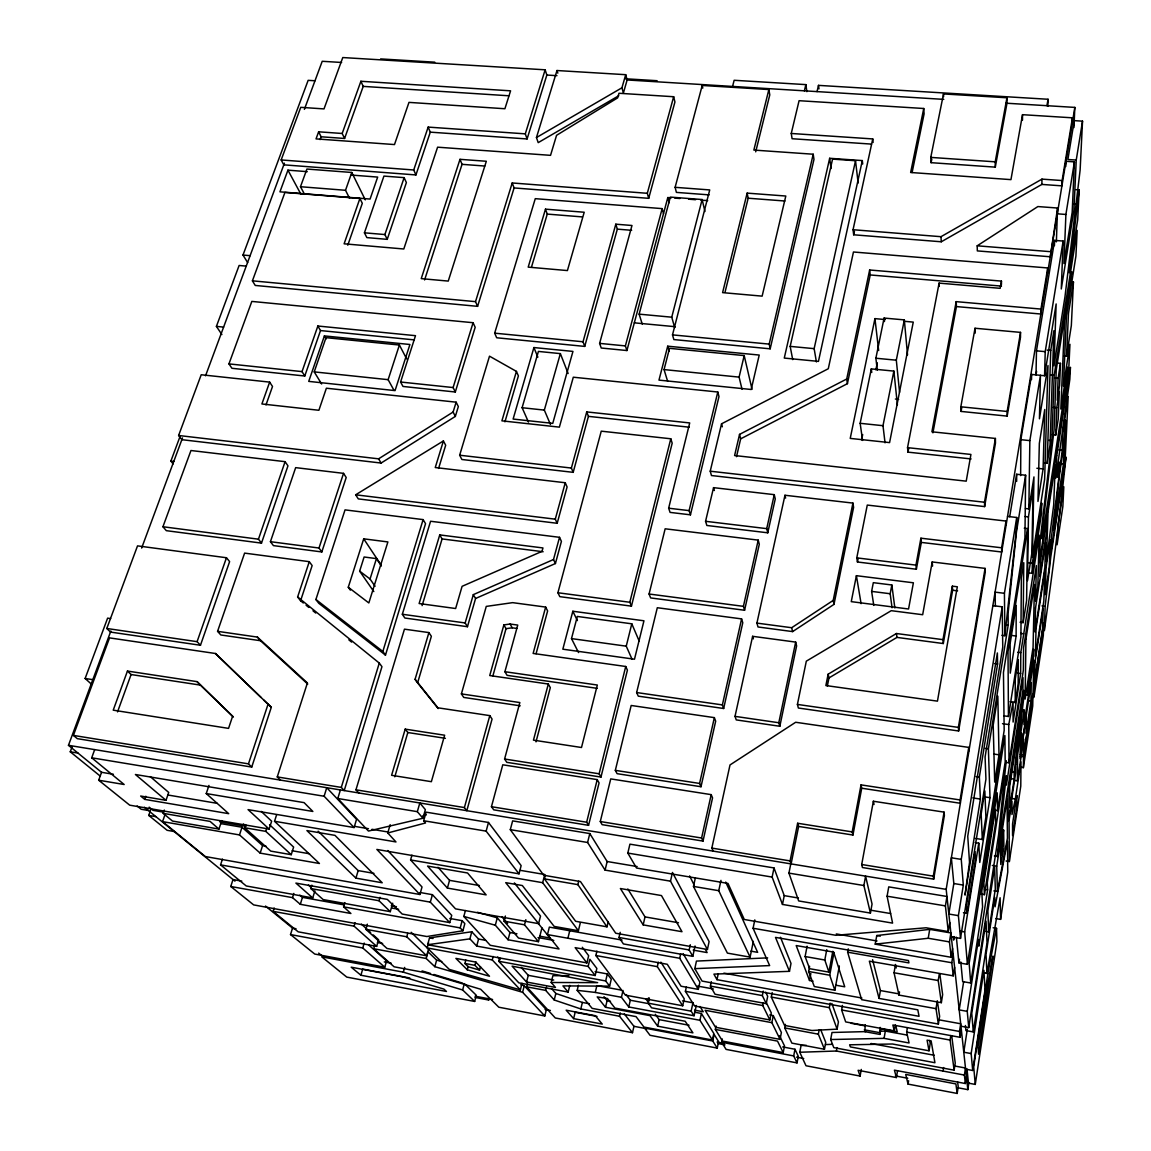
<?xml version="1.0" encoding="UTF-8"?>
<svg xmlns="http://www.w3.org/2000/svg" width="1151" height="1151" viewBox="0 0 1151 1151"><rect width="100%" height="100%" fill="white"/><g stroke="black" fill="none" stroke-linecap="round" stroke-linejoin="round"><path stroke-width="1.5" d="M1014.16 779.098L1014.16 772.307L1022.261 704.743L1009.686 786.421L1009.815 807.527L1014.16 779.098L1010.707 778.594M1015.225 702.542L1015.254 679.004L1018.29 659.624L1018.175 683.593L1015.225 702.542L1009.988 701.722M1016.117 636.028L1016.189 605.469L1010.132 643.625L1010.261 673.162L1016.117 636.028L1011.24 635.395M1016.65 481.406L1016.664 474.255L1025.627 475.234L1024.937 537.834L1003.456 672.472L1004.176 730.367L967.401 964.337L958.927 962.855L956.38 937.245M1007.528 516.425L1016.736 517.49L1016.707 526.669L1004.866 635.712L1001.888 635.323M1014.089 780.364L1017.426 780.867L1017.556 755.185L1024.145 710.109L1020.707 709.62M1020.52 332.38L1020.491 337.257L1007.183 416.115L961.056 411.425L960.84 406.792L975.026 328.251L1020.52 332.38L1007.154 411.468L1007.183 416.115M1022.491 120.121L1022.52 114.683L1072.444 117.819L1072.214 123.272M1020.635 475.608L1020.865 439.682L1031.598 374.42L1044.576 375.744L1056.143 303.95L1053.985 365.874L1064.963 296.872L1080.127 170.046L1082.53 121.157L1074.257 120.639L1067.883 159.5L1076.243 160.061L1082.53 121.157M1009.01 762.796L1008.765 724.569L1013.067 702.139L1013.096 722.051L1020.635 673.551L1020.793 652.675L1039.166 535.1L1037.857 586.233L1035.54 601.167L1036.375 565.601L1023.599 647.725L1023.34 670.328L1009.01 762.796L1006.032 762.365M1020.059 622.231L1023.153 622.633L1023.771 562.666L1021.369 577.816L1020.908 637.021L1008.449 716.483L1003.701 715.821M1023.383 767.631L1023.527 756.696L1032.994 694.355L1032.72 706.023L1023.383 767.631L1020.203 767.17M1020.333 754.495L1023.57 754.97L1023.771 739.259L1017.426 780.867M1024.145 710.109L1023.958 724.684L1033.828 660.113L1033.08 692.398L1023.57 754.97M1024.275 528.208L1027.613 528.582L1026.606 600.592L1023.153 622.633M1028.447 516.885L1027.526 580.665L1031.9 552.868L1033.109 487.65L1028.447 516.885L1024.922 516.482M1028.85 508.886L1029.857 440.617L1040.446 375.269L1039.439 418.791L1048 365.529L1044.633 479.233L1032.418 557.084L1033.958 476.917L1028.85 508.886L1025.483 508.512M1031.512 379.643L1031.598 374.42M1027.67 694.931L1027.785 687.766L1033.684 649.279L1033.512 656.717L1027.67 694.931L1024.189 694.456M1032.159 573.313L1032.346 563.242L1041.756 503.174L1041.468 513.734L1032.159 573.313L1028.677 572.896M1076.243 160.061L1073.941 210L1061.28 288.973L1063.136 241.048L1054.604 240.386L1036.476 350.839L1036.015 374.924L1036.591 371.428M1030.908 701.146L1031.296 682.557L1021.426 747.172L1021.57 733.072L1020.707 738.726L1019.93 758.624L1026.275 717.044L1026.016 733.288L1030.908 701.146L1027.67 700.7M912.096 172.549L924.095 113.891L923.749 108.496L799.082 100.698L791.255 133.473L872.746 138.926L853.049 229.725L853.682 234.79L941.273 241.782L1041.871 184.419L1041.986 179.124L1062.114 180.549L1072.444 117.819M1040.95 309.072L1040.835 314.022L956.438 306.583L956.193 301.648L1040.95 309.072L1047.712 267.953L853.452 251.997L828.288 368.737L721.548 423.813L710.225 471.205L711.476 475.536L984.637 506.598L995.471 443.006L995.399 438.445L931.907 431.798L956.193 301.648M1047.87 106.352L1048.043 99.259L818.49 85.375L817.037 91.605M1044.576 375.744L1045.223 351.645L1063.136 241.048M1047.583 273.017L1047.712 267.953M1043.094 468.917L1044.748 409.511L1039.339 443.38L1037.972 501.433L1043.094 468.917L1036.864 468.256M1057.582 208.029L1050.259 256.774L977.328 250.904L977.185 245.81L1037.885 206.561L1057.582 208.029L1057.409 213.266M1047.194 463.076L1050.748 350.408L1053.899 330.725L1050.057 444.775L1047.194 463.076L1043.684 462.702M1054.431 245.71L1054.604 240.386M1056.388 241.854L1057.323 213.813L1065.898 214.46L1074.43 161.874L1065.955 161.298L1065.768 166.507M1045.151 606.318L1044.317 630.676C1052.46 572.896 1059.855 515.044 1066.027 457.062L1050.805 556.839L1045.151 606.318L1041.972 605.915M1051.87 440.66L1054.172 375.355L1077.163 230.387L1075.912 256.097L1066.488 315.691L1063.409 386.146L1069.941 344.293L1068.473 374.938L1039.569 561.271L1040.13 540.625L1051.87 440.66L1048.892 440.344M1062.114 180.549L1061.927 185.858L1041.871 184.419M1055.726 435.064L1056.776 407.727L1059.323 391.513L1058.215 419.151L1055.726 435.064L1052.215 434.704M1060.474 363.356L1058.129 378.319L1057.265 400.289L1059.582 385.527L1060.474 363.356L1056.92 363.025M1065.898 214.46L1063.941 263.55L1072.185 212.273L1074.43 161.874M1073.955 127.56L1074.833 107.403L1005.945 103.187M1062.229 450.314L1063.207 428.863L1068.186 396.548L1065.207 458.156L1050.863 552.106L1051.424 537.114L1062.229 450.314L1058.92 449.969M1063.653 355.976L1066.531 356.249L1068.473 313.446L1073.437 281.952L1070.473 281.707M1063.452 464.069L1065.524 420.014L1064.056 444.358L1059.783 472.198L1053.381 529.892L1063.452 464.069L1060.258 463.724M1073.437 281.952L1071.336 325.546L1066.531 356.249M1079.163 189.915L1077.696 219.755L1069.265 272.787L1079.163 189.915L1076.012 189.685M997.37 856.488L1006.305 775.76L1006.391 785.126L1023.023 677.651L1022.879 691.104L997.37 856.488L994.406 856.013M972.71 1070.488L984.997 990.004L983.918 970.379L971.156 1053.568L972.71 1070.488L965.603 1069.164M993.14 927.764L996.521 928.325L987.875 973.66L973.688 1066.732L975.271 1084.429L968.48 1083.134L966.984 1068.948M1009.355 861.509L1009.067 820.375L1011.959 801.47L1011.988 814.52L1015.34 799.01L1020.995 761.876L1020.779 786.09L1009.355 861.509L1006.103 860.991M975.271 1084.429L996.924 941.576L996.521 928.325M995.658 918.556L1000.593 919.376L1007.758 872.07L1007.456 841.295L995.054 906.83L994.766 897.392L986.019 954.395L986.954 973.286L983.443 972.681M806.29 1045.324L801.067 1045.525L799.772 1052.259L806.002 1065.754L860.114 1076.07L858.099 1070.286L896.399 1077.566L894.413 1070.142L965.344 1083.537L964.394 1075.077L965.473 1068.013L954.021 1065.869M997.413 891.493L996.737 866.142L1007.053 799.226L1007.427 838.173L997.413 891.493L993.888 890.917M965.344 1083.537L966.408 1076.602M973.314 1031.915L987.026 942.698L986.019 921.174L971.761 1013.369L973.314 1031.915L965.89 1030.562L965.387 1025.498M988.738 931.878L995.313 889.09L994.651 866.991L987.846 911.088L988.738 931.878L985.832 931.389M957.229 1087.637L967.818 1089.637L968.897 1082.573M986.954 973.286L1000.104 897.751L1000.593 919.376M960.783 961.948L962.668 981.587L970.725 983.012L982.58 906.93L981.774 891.291L997.198 792.852L997.6 810.577L994.493 810.103M984.436 894.658L995.701 822.332L995.37 809.354L983.875 882.831L984.436 894.658L980.911 894.068M997.6 810.577L1005.183 761.933L1004.881 735.575L969.142 963.401L970.725 983.012M968.754 1027.613L967.243 1011.355L978.436 939.446L978.854 946.151L987.601 889.795L987.299 882.515L1006.262 760.653L998.579 834.878L968.754 1027.613L960.956 1026.203M957.186 1093.45L955.905 1083.925L905.693 1074.415L908.053 1084.098L957.186 1093.45L958.222 1086.688L957.603 1081.854M967.329 1029.224L963.775 1052.215L971.156 1053.568M998.996 754.811L994.694 782.09L993.198 725.144L997.831 696.154L998.996 754.811L994.061 754.092M963.617 981.889L959.2 1009.902L967.243 1011.355M842.446 1005.456L841.626 1009.974L845.683 1021.915L894.313 1030.85L892.859 1024.994L960.15 1037.31L959.488 1031.454L960.697 1023.771L937.864 1019.628M865.768 1031.598L831.986 1032.49L830.677 1039.54L833.784 1047.611L954.136 1070.171L955.244 1063.078L951.733 1035.943M960.15 1037.31L961.344 1029.713M1027.613 528.582L1008.003 651.725L1008.449 716.483M958.927 962.855L959.488 959.315M966.969 913.29L975.516 859.596L975.055 851.654L966.394 905.909L966.969 913.29L963.459 912.7M967.401 964.337L964.667 931.922L978.767 843.165L975.242 842.604M943.086 1071.063L943.647 1067.553M954.136 1070.171L950.093 1040.072L950.812 1035.555M982.335 839.511L985.889 817.066L984.839 790.924L981.156 814.074L982.335 839.511L975.458 838.432M1025.627 475.234L1016.462 531.935L1008.118 613.21L1008.19 625.122L988.392 748.797L990.018 797.686L979.774 862.444L978.767 843.165M954.222 936.583L953.647 940.108L953.287 936.597M951.172 957.287L949.446 941.892L950.884 932.957L929.706 929.361L876.76 935.547L875.22 944.151L951.172 957.287L952.568 948.568M951.302 936.842L960.51 938.41L958.395 915.635L963.315 885.09L961.258 859.38L1002.233 606.807L992.853 605.627M767.659 957.862L696.441 961.085L694.816 968.638L702.052 981.084L938.382 1024.059L936.008 1008.664L879.047 998.421L869.35 961.157L953.258 975.847L951.776 962.74L953.172 954.093M980.379 799.067L965.013 895.09L969.516 862.228L967.746 836.245L997.37 652.962L997.586 663.94L979.357 777.04L980.379 799.067L972.796 797.916M953.258 975.847L954.611 967.387M960.51 938.41L985.932 779.141L985.083 757.027L1002.751 647.035L1002.233 606.807M929.03 1050.791L927.087 1040.144L931.13 1040.892L934.929 1062.733L850.388 1046.921L849.639 1044.806L892.5 1044L929.03 1050.791L930.209 1043.511L929.677 1040.418M948.28 931.562L945.403 905.895L946.942 896.471L888.745 886.874L887.09 896.197L892.586 923.116L782.479 904.427L784.248 895.636L774.004 867.94L629.928 844.158L627.813 853.078L636.517 868.027L727.993 883.407L744.294 919.491L835.813 935.288L926.08 927.792L948.28 931.562L949.748 922.498M936.008 1008.664L937.302 1000.737M1004.866 635.712L1004.42 593.312L1016.736 517.49M896.226 967.962L895.478 964.48L894.054 972.768L898.974 995.083L941.345 1002.665L942.64 994.637L939.82 973.933M938.382 1024.059L939.619 1016.347L937.561 1002.478M967.818 1089.637L946.18 889.363L1074.833 107.403M1009.7 516.727L1016.664 474.255M961.258 859.38L951.373 857.797L953.819 883.536L948.841 914.038L958.395 915.635M941.345 1002.665L938.223 980.537L939.317 973.875M908.053 1084.098L908.614 1080.746M960.092 799.959L861.034 784.881L861.725 788.219L960.337 803.269L960.092 799.959L968.754 747.402L795.658 722.267L730.007 764.94L711.836 848.086L713.217 851.136M1001.629 547.79L1006.032 521.058L867.278 505.073L856.776 557.875L857.452 561.99L916.369 569.241L921.318 542.409L920.915 538.193L1001.629 547.79L1001.687 552.005L921.318 542.409M933.691 879.148L933.317 876.141L944.065 812.131L873.379 801.24L861.711 864.502L862.43 867.523L933.691 879.148L944.381 815.383L944.065 812.131M958.639 730.986L958.38 727.403L985.069 568.393L932.209 561.961L922.67 614.72L891.262 610.677L806.319 661.163L797.413 704.426L798.377 708.023L958.639 730.986L985.198 572.536L985.069 568.393M875.22 944.151L928.224 938.266L929.706 929.361M896.399 1077.566L897.535 1070.804M830.677 1039.54L884.069 1038.36L909.074 1042.979L906.657 1032.102L907.42 1027.613M898.974 995.083L899.521 991.889M894.313 1030.85L895.32 1024.908M984.637 506.598L984.508 502.239L995.399 438.445M884.069 1038.36L885.335 1031.08L906.974 1035.051M1046.935 105.691L1048.043 99.259M943.302 643.538L952.625 590.218L952.352 586.161L957.33 586.78L937.461 701.146L825.871 685.55L828.144 674.198L896.428 633.525L942.986 639.654L943.302 643.538L896.946 637.409L828.965 677.925L827.353 685.996M865.207 1024.649L864.861 1031.641L879.796 1034.404L880.198 1027.397M879.796 1034.404L880.731 1029.08M860.114 1076.07L861.279 1069.437M736.511 456.674L740.668 438.833L847.409 383.671L846.719 379.01L869.652 269.996L1001.442 281.103L1000.161 288.325L939.101 283.117L907.535 447.653L907.981 452.142L971.113 458.932M879.047 998.421L880.429 990.565L872.587 959.675M942.986 639.654L952.352 586.161M1022.52 114.683L1010.952 179.628L910.642 172.492L923.749 108.496M870.429 913.074L872.055 904.053L865.595 876.141L863.883 885.522L870.429 913.074L798.665 900.945L788.939 873.12L790.78 863.869M961.056 411.425L961.689 407.943M995.284 167.14L995.212 161.831L1006.952 97.777L943.503 93.936L930.771 157.399L931.101 162.679L995.284 167.14L1006.981 103.245L1006.952 97.777M772.192 992.608L771.299 997.083L784.536 1025.412L811.887 1030.505L837.094 1029.138L838.432 1021.915L831.885 1003.485M799.772 1052.259L836.374 1051.021L837.007 1047.568M809.613 966.308L808.621 971.473L814.304 986.536L834.849 990.234L839.338 965.962M785.414 1024.39L784.737 1027.915L791.859 1043.123L824.461 1049.252L825.742 1042.36L820.893 1030.145M916.369 569.241L915.951 565.112L920.915 538.193M780.464 937.259L791.01 963.445L789.471 971.329L713.908 974.12L716.987 979.674L919.045 1016.304L917.807 1009.815L861.639 999.672L847.64 952.194L848.258 948.841M834.849 990.234L829.742 975.228L833.943 952.74M932.914 432.834L956.438 306.583M837.094 1029.138L829.31 1007.657L830.144 1003.14M807.096 946.194L805.11 956.539L809.642 968.696L828.921 972.12L824.807 960.006L826.763 949.633M852.2 831.9L797.629 823.253L798.621 826.418L852.949 835.05L852.2 831.9L861.034 784.881M852.949 835.05L861.725 788.219M828.921 972.12L832.82 951.258M824.461 1049.252L818.347 1034.173L819.152 1029.915M722.368 1038.979L721.691 1042.274L726.065 1049.381L797.039 1062.891L798.29 1056.316L794.981 1049.252L782.694 1046.935M892.054 607.757L890.183 593.743L891.838 584.981L873.321 582.665L871.624 591.398L873.782 605.412M907.981 452.142L908.657 448.617M797.039 1062.891L793.701 1055.927L794.981 1049.252M813.038 981.127L809.513 980.494L810.851 973.53M716.066 1026.045L715.361 1029.426L722.497 1041.065L783.212 1052.575L784.507 1045.899L779.558 1035.742M780.047 1039.367L771.875 1022.663L705.146 1010.276L715.49 1027.253L780.047 1039.367L781.385 1032.505L773.271 1015.599L769.76 1014.952M899.578 392.362L896.312 360.191L904.326 319.892L884.083 318.064L875.882 358.234L877.307 370.19M857.452 561.99L858.142 558.48M856.402 575.687L851.265 601.642L908.556 608.994L913.39 582.794L856.402 575.687L861.092 603.656M686.341 987.011L685.406 991.328L694.585 1006.003L769.861 1019.959L771.271 1012.866L766.336 1002.636M771.875 1022.663L773.271 1015.599M711.332 981.688L710.397 986.119L715.044 994.248L766.235 1003.629L762.35 995.586L763.242 991.126M798.621 826.418L791.111 863.926L790.09 860.905L797.629 823.253M931.101 162.679L931.806 159.155M769.861 1019.959L762.768 1005.542L763.358 1002.622M766.235 1003.629L767.688 996.306L765.76 992.22M885.047 442.833L882.99 425.697L893.867 371.097L871.307 368.895L860.157 423.309L862.574 440.43M833.986 604.376L853.596 507.375L852.92 503.088L784.968 495.261L756.912 623.108L758.02 626.978L792.622 631.597L833.986 604.376L833.209 600.405L852.92 503.088M782.479 904.427L772.134 877.076L774.004 867.94M861.624 439.783L862.689 434.531M875.868 369.831L877.292 362.838M694.816 968.638L769.645 965.588L753.085 928.253L754.811 919.894M695.362 877.853L693.477 886.414L727.403 953.114L750.107 957.143L753.344 941.345M885.392 319.575L874.947 318.626L850.229 438.402L889.579 442.603L913.261 322.107L904.557 321.316M578.406 985.27L577.183 990.349L592.146 1008.362L636.071 1016.635L643.941 1027.052L712.426 1040.029L713.807 1033.454L701.391 1013.47L694.456 1012.175M779.831 726.267L778.795 722.742L795.672 642.1L752.61 636.316L735.014 716.368L736.252 719.907L779.831 726.267L796.621 645.927L795.672 642.1M712.742 1040.993L714.124 1034.418L718.598 1041.626L717.246 1048.101L650.027 1035.296L644.546 1028.059L712.742 1040.993L717.246 1048.101M716.987 979.674L718.238 973.688M847.409 383.671L870.228 274.96L869.652 269.996M707.419 949.489L709.102 941.604L672.457 872.487L670.501 881.177L707.419 949.489L615.713 933.216L580.464 881.565L543.732 875.264L510.296 829.67L512.627 820.879L589.801 833.569L607.153 861.523L605.081 870.113L670.501 881.177M649.423 998.061L648.258 1003.183L651.552 1007.801L694.067 1015.743L696.269 1005.485M712.426 1040.029L699.937 1020.29L701.391 1013.47M694.067 1015.743L691.147 1011.168L693.003 1002.55M750.107 957.143L718.756 890.687L720.972 880.371M582.277 947.273L588.65 955.69L586.924 962.912L575.155 947.647L667.278 964.279L681.061 986.22L698.312 989.385L699.88 982.12L683.147 953.647M620.216 932.339L619.008 937.475L623.41 943.935L692.801 956.337L695.046 946.021M596.909 951.114L595.858 955.517L625.381 995.14L682.716 1005.773L684.226 998.809L660.875 962.15M853.682 234.79L854.445 231.308M692.801 956.337L689.147 949.963L690.283 944.755M862.315 160.579L818.447 361.385L784.277 358.076L829.67 158.291L862.315 160.579L862.703 164.017M703.016 841.093L701.592 838.014L711.189 794.636L610.735 778.896L600.29 821.541L602.146 824.663L703.016 841.093L712.555 797.873L711.189 794.636M698.312 989.385L679.709 958.294L680.716 953.704M816.404 361.918L814.145 348.652L855.524 160.723L832.561 159.111L790.176 346.379L792.708 359.616M723.662 708.498L722.382 704.916L741.589 618.893L657.307 607.728L636.632 692.542L638.273 696.139L723.662 708.498L742.769 622.763L741.589 618.893M744.582 610.26L759.3 544.265L758.221 540.121L665.149 528.798L649.078 594.017L650.632 597.93L744.582 610.26L743.417 606.347L758.221 540.121M767.76 532.812L766.724 528.64L774.263 494.657L713.548 487.65L705.563 521.302L706.858 525.475L767.76 532.812L775.27 498.944L774.263 494.657M657.667 1026.188L650.013 1015.642L605.527 1007.283L597.196 996.91L607.44 998.507L614.936 1008.075L685.205 1021.268L692.902 1032.85L657.667 1026.188L659.135 1019.628L655.322 1014.29M682.716 1005.773L657.336 966.653L658.343 962.193M701.002 786.737L699.592 783.443L714.354 717.634L631.18 705.477L615.325 770.364L617.094 773.673L701.002 786.737L715.677 721.159L714.354 717.634M648.473 997.946L647.682 1001.428L645.769 998.751M527.46 983.501L526.626 986.824L555.286 1017.973L632.489 1032.692L633.942 1026.318L624.274 1013.844M643.179 924.886L620.403 888.529L661.465 895.564L681.982 931.706L643.179 924.886L645.006 916.901L627.813 888.96M699.937 1020.29L628.763 1006.967L630.302 1000.233L626.144 994.637M675.119 187.325L709.721 189.929L672.501 334.883L673.853 339.574L770.177 348.825L769.199 344.106L813.21 154.22L753.862 150.076L768.868 89.548L702.211 85.462L675.119 187.325L676.4 192.39L709.16 194.879M770.177 348.825L813.973 159.428L813.21 154.22M628.763 1006.967L621.439 997.284L623.022 990.435M632.489 1032.692L619.54 1016.261L620.303 1012.981M569.803 985.357L568.162 992.076L562.94 985.903L609.627 986.134L605.685 980.954L607.34 973.933L595.096 971.689M609.627 986.134L611.267 979.17L607.34 973.933M605.527 1007.283L607.081 1000.651L603.973 996.708M846.719 379.01L739.546 434.387L734.597 455.537L966.221 481.161L970.926 454.444L907.535 447.653M577.183 990.349L595.268 992.421L596.88 985.601M804.376 90.828L805.858 84.613L734.151 80.282L732.568 86.426M595.168 975.516L596.851 968.451L589.859 959.272L588.147 966.437L595.168 975.516L427.625 944.726L429.524 937.878L471.795 931.749L478.571 939.058L485.636 940.338M545.301 875.451L544.423 878.889L575.644 921.289L606.994 926.828L608.232 921.606M742.035 389.297L739.1 377.111L744.193 355.587L669.522 348.336L664.055 369.586L667.609 381.211M573.63 1018.635L566.163 1010.19L595.24 1015.686L602.246 1024.073L573.63 1018.635L575.155 1012.276L597.024 1016.419M619.54 1016.261L580.823 1008.952L582.377 1002.435L555.847 993.457L551.588 988.594M690.456 514.828L689.104 510.627L717.792 392.002L573.299 377.211L559.372 427.136L501.908 420.849L516.425 371.385L489.506 356.177L459.652 455.22L461.882 459.494L573.184 472.342L588.434 416.36L586.722 411.914L689.708 422.935L668.645 508.21L670.083 512.396L690.456 514.828L718.987 396.563L717.792 392.002M514.382 882.918L540.524 916.067L538.596 923.649L505.735 882.659L522.338 885.536L554.192 926.426L578.392 930.742L580.248 923.088M725.029 292.225L748.179 198.217L747.143 193.123L785.802 196.03L762.135 296.138L722.598 292.627L747.143 193.123M567.903 938.238L569.745 930.742M580.823 1008.952L554.235 1000.003L555.847 993.457M588.564 825.325L586.65 822.217L597.225 779.615L502.771 764.796L491.448 806.707L493.75 809.844L588.564 825.325L599.067 782.896L597.225 779.615M461.393 693.909L519.849 702.556L504.584 759.027L506.814 762.336L600.98 777.069L599.139 773.789L625.727 666.487L533.129 653.437L545.646 607.081L512.641 602.649L486.269 606.404L461.393 693.909L463.752 697.434L520.209 705.808M554.235 1000.003L545.675 990.378L546.495 987.054M600.98 777.069L627.41 670.155L625.727 666.487M755.703 151.831L769.774 94.886L768.868 89.548M551.2 982.494L597.642 982.637L512.109 966.164L526.568 982.033L555.458 987.414L551.2 982.494L552.883 975.703L568.939 975.688M374.694 945.446L373.758 948.755L394.102 966.797L425.036 972.609L480.643 989.241L498.815 1007.211L544.797 1015.973L546.351 1009.7L524.252 985.745L520.813 984.738M605.081 870.113L587.6 842.474L589.801 833.569M606.994 926.828L577.874 884.63L578.723 881.177M632.057 659.235L626.245 646.171L631.798 623.813L577.313 616.447L571.5 638.604L578.55 652.574M631.439 606.145L629.813 602.261L670.788 438.776L601.254 431.165L557.904 592.751L559.818 596.65L631.439 606.145L672.184 443.178L670.788 438.776M465.436 910.527L463.824 916.441L495.333 925.231L508.066 939.763L559.026 948.985L547.473 934.583L549.344 927.116L622.072 940.079M544.797 1015.973L522.597 992.291L524.252 985.745M526.568 982.033L528.266 975.329L521.072 967.3M505.404 916.023L504.066 921.16L518.554 938.079L538.452 941.676L541.934 927.893M578.392 930.742L542.682 882.702L544.754 874.515L520.137 870.314M411.18 932.31L449.307 969.387L520.353 989.889L522.007 983.328M538.452 941.676L524.511 924.814L525.834 919.663M674.702 327.546L671.752 317.187L702.124 199.526L670.342 197.094L639.136 314.151L642.244 324.122M667.709 346.192L658.976 380.118L751.186 389.484L759.228 355.055L667.709 346.192L669.22 351.314M387.786 850.531L422.029 886.961L419.914 894.5L376.866 849.438L519.015 873.825L521.144 865.61L488.484 822.461L426.129 812.16L423.683 820.735L425.582 822.965L387.758 832.964L395.973 841.942L274.542 821.282L276.571 814.865M568.162 992.076L518.828 982.853L498.8 961.272L499.692 957.819M508.066 939.763L509.951 932.511L497.275 917.822L477.406 912.283M520.353 989.889L492.268 959.92L493.175 956.481M572.838 611.239L562.839 649.193L634.489 659.221L643.956 620.792L572.838 611.239L577.399 620.59M465.838 960.02L464.918 963.473L468.212 966.797L479.579 970.092L480.485 966.653M474.658 1001.442L476.284 995.227L464.328 983.63L462.644 989.975L474.658 1001.442L346.768 977.098L321.69 956.812L403.339 972.178L462.644 989.975M495.333 925.231L497.275 917.822M588.147 966.437L476.701 946.079L478.571 939.058M548.308 684.039L533.46 740.151L581.5 747.503L597.326 685.032L504.901 671.709L517.749 625.079L510.094 624.029L503.865 624.907L489.736 675.551L548.308 684.039L550.322 687.636L536.006 741.848M479.579 970.092L474.931 965.329L475.852 961.876M663.508 213.626L662.156 208.619L535.273 198.663L494.671 333.171L496.685 337.775L584.722 346.408L583.025 341.775L615.814 224.186L631.985 225.495L599.613 343.386L601.239 348.019L626.921 350.537L667.796 197.569L671.263 197.843M476.701 946.079L469.896 938.856L471.795 931.749M467.292 969.804L455.897 958.395L475.751 962.063L489.492 976.221L467.292 969.804L468.198 966.394M241.811 881.134L233.006 879.551L230.761 886.486L253.666 904.902L426.848 936.526L462.903 930.785L464.846 923.591L462.155 920.685L449.811 918.469M626.921 350.537L625.381 345.904L662.156 208.619M475.579 598.477L555.429 563.53L561.415 541.387L559.53 537.316L430.575 521.259L402.332 614.274L404.879 618.029L467.464 626.705L475.579 598.477L473.32 594.635L553.502 559.53L559.53 537.316M519.015 873.825L486.139 831.137L488.484 822.461M462.903 930.785L460.199 927.907L462.155 920.685M536.093 653.696L547.631 610.922L545.646 607.081M314.885 890.86L312.727 897.938L295.893 883.09L387.326 899.406L402.188 914.052L449.753 922.613L451.739 915.362L432.402 894.672L420.086 892.5M648.704 198.332L674.932 101.993L673.666 96.727L618.979 93.274L617.67 97.849L556.566 135.314L550.538 155.342L437.596 147.184L403.8 248.99L344.12 243.811L359.903 198.447L284.944 192.433L252.414 280.83L255.249 285.448L477.593 306.339L514.094 187.944L512.209 182.966L647.308 193.296L648.704 198.332L514.094 187.944M443.408 440.948L355.659 494.801L358.306 498.901L557.185 523.288L555.286 519.173L565.256 482.744L435.251 467.536L443.408 440.948L445.682 445.25L438.589 468.443M434.833 966.682L436.632 960.121L428.028 951.834L426.201 958.481L434.833 966.682L522.597 992.291M573.184 472.342L571.385 468.054L586.722 411.914M557.185 523.288L567.098 486.974L565.256 482.744M647.308 193.296L673.666 96.727M489.808 715.62L492.067 719.087L466.817 810.692L464.4 807.57L489.808 715.62L437.884 707.807L415.079 679.306L428.906 632.59L404.461 629.165L355.947 789.816L358.795 792.967M428.575 942.827L427.165 947.935L492.268 959.92M367.342 924.181L365.845 929.303L386.981 948.453L426.676 955.805L428.517 949.115M447.408 888.083L427.582 866.084L467.565 872.99L486.139 894.874L447.408 888.083L449.537 880.342L437.941 867.264M492.916 675.781L506.023 628.676L503.865 624.907M584.722 346.408L617.339 229.135L615.814 224.186M449.753 922.613L430.33 902.154L432.402 894.672M403.339 972.178L404.677 967.401M426.676 955.805L406.763 936.799L407.727 933.36M538.596 923.649L455.523 908.858L410.576 859.941L411.943 855.15M422.921 818.246L425.366 809.642L419.827 802.981L417.338 811.671L422.921 818.246L368.449 831.065L337.79 798.506L340.408 789.946M296.037 928.742L292.512 928.094L290.527 934.569L314.741 954.05L384.779 967.214L386.592 960.855L368.536 944.856M550.451 424.489L544.337 410.101L560.364 353.616L538.409 351.429L522.108 407.713L528.496 422.1M274.168 907.981L273.118 911.347L298.181 931.821L376.665 946.367L378.564 939.734L373.269 934.929M625.712 74.686L627.137 79.966L623.382 93.044L621.943 87.793L625.712 74.686L556.983 70.528L536.452 137.544L538.208 142.638L618.734 95.749M311.849 885.148L310.813 888.543L323.158 899.578L390.29 911.664L392.707 903.204M360.91 975.228L351.199 967.185L404.03 977.156L443.898 989.097L446.473 991.471L360.91 975.228L362.694 969.084L409.785 977.976M467.464 626.705L465.162 622.95L473.32 594.635M533.906 347.544L513.116 419.05L552.753 423.381L572.953 351.415L533.906 347.544L537.862 357.17M384.779 967.214L362.766 947.992L364.191 943.072M390.29 911.664L379.039 900.744L380.031 897.305M387.758 832.964L390.175 824.692M394.793 776.81L407.828 732.525L405.21 729.13L391.599 775.299L431.366 781.687L444.646 735.216L405.21 729.13M376.665 946.367L354.091 926.167L355.084 922.742M504.944 421.827L518.396 375.902L516.425 371.385M355.932 878.141L306.914 830.576L334.97 835.367L382.218 882.774L355.932 878.141L358.162 870.602L318.151 831.195M438.186 708.57L417.612 682.86L431.366 636.302L428.906 632.59M531.575 266.816L547.257 214.086L545.488 209.151L584.204 212.244L567.414 270.571L528.194 267.133L545.488 209.151M230.761 886.486L292.512 897.636L300.31 904.312L350.911 913.491L343.617 906.859L344.883 902.614M354.091 827.54L356.551 819.325L326.755 787.701L324.122 796.247L354.091 827.54L248.055 809.613L269.118 829.065L271.636 821.181L261.148 811.354M422.1 605.627L442.085 538.927L439.74 534.913L542.955 547.948L542.02 551.358L462.098 586.319L455.638 608.519L419.122 603.541L439.74 534.913M455.336 416.417L458.343 406.576L456.141 402.174L326.38 388.218L318.885 410.274L261.896 403.972L269.651 382.118L201.224 374.751L178.606 435.495L181.844 439.682L381.11 463.047L455.336 416.417L453.106 412.044L456.141 402.174M385.484 655.092L425.539 523.662L423.122 519.605L345.041 509.879L315.906 599.498L318.769 603.268L385.484 655.092L382.837 651.466L315.906 599.498M300.31 904.312L302.44 897.363L299.85 895.118M379.283 663.077L381.959 666.674L344.221 790.579L341.3 787.413L379.283 663.077L297.634 596.981L309.274 561.674L244.616 553.113L217.568 631.338L220.834 634.978L260.529 640.719L307.749 684.082M382.837 651.466L423.122 519.605M292.512 897.636L293.822 893.421M527.1 138.954L546.84 75.045L545.142 69.808L342.782 57.55L324.006 108.913L300.742 107.331L281.161 159.946L283.808 164.838L415.943 174.938L430.287 132.149L428.158 127.099L525.302 133.847L527.1 138.954L430.287 132.149M455.307 392.002L453.106 387.556L473.09 322.712L251.824 301.418L228.948 363.889L231.941 368.291L304.77 376.017L320.51 330.567L317.863 326.021L415.497 335.675L400.591 382.017L402.994 386.448L455.307 392.002L475.176 327.33L473.09 322.712M525.302 133.847L545.142 69.808M477.593 306.339L475.521 301.648L512.209 182.966M245.667 824.62L244.659 827.742L270.758 851.107L291.246 854.689L293.62 847.078L269.564 824.706M375.053 586.276L370.046 578.996L376.449 558.609L364.119 556.998L359.644 571.126L373.816 591.6M291.246 854.689L265.78 831.367L266.787 828.231M274.542 821.282L319.431 863.495L260.169 853.121L262.572 845.611L241.998 827.238L221.05 823.641M348.278 587.24L363.702 538.826L387.887 541.934L368.838 602.951L348.278 587.24L350.35 590.132M280.427 780.105L277.262 776.925L307.403 682.975L257.407 637.093L217.568 631.338M260.169 853.121L239.509 834.935L241.998 827.238M393.987 390.304L388.132 379.672L399.397 345.027L326.006 337.66L314.223 371.888L321.633 384.002M459.997 159.327L421.237 278.628L448.243 281.089L486.326 161.269L459.997 159.327L462.04 164.334L424.59 279.938M251.738 767.07L271.305 707.289L215.424 653.495L109.546 637.884L73.391 735.403L77.304 738.654L251.738 767.07L248.472 763.861L73.391 735.403M312.727 897.938L246.242 885.968L220.56 864.876L222.445 859.121M303.332 602.995L300.584 600.764L312.151 565.558L309.274 561.674M321.82 551.948L319 548.02L343.53 473.349L295.663 467.637L270.427 541.689L273.434 545.617L321.82 551.948L346.206 477.507L343.53 473.349M248.472 763.861L268.169 703.865M164.305 810.059L163.183 813.354L172.506 821.066L218.949 829.08L221.769 820.577M415.943 174.938L413.727 169.988L428.158 127.099M150.191 776.58L168.722 792.449L166.003 800.333L140.667 796.032L144.709 799.37L228.704 813.671L206.245 793.557L208.978 785.428M387.24 239.35L384.894 234.559L404.13 177.642L383.93 176.089L364.435 232.819L366.867 237.61L387.24 239.35L406.375 182.577L404.13 177.642M261.493 543.114L258.457 539.186L285.088 461.68L190.965 450.516L162.938 526.741L166.319 530.669L261.493 543.114L287.966 465.838L285.088 461.68M419.914 894.5L205.353 856.545L162.579 821.627L165.183 814.045M324.395 335.919L308.727 381.384L395.052 390.606L409.914 344.494L324.395 335.919L326.121 338.883M304.77 376.017L302.037 371.615L317.863 326.021M174.132 831.511L167.111 830.288L148.752 815.426L150.522 810.333M347.789 245.206L362.306 203.31L359.903 198.447M144.709 799.37L145.803 796.247M200.461 645.265L229.624 561.602L226.459 557.746L137.53 545.876L106.798 628.475L110.467 632.072L200.461 645.265L197.094 641.668L106.798 628.475M197.094 641.668L226.459 557.746M265.996 404.922L272.514 386.477L269.651 382.118M349.544 198.274L345.516 190.289L351.789 172.477L306.929 169.039L300.483 186.721L304.555 194.303M342.178 133.487L360.896 81.275L510.584 90.828L504.901 108.741L408.979 102.381L394.491 144.566L316.036 138.897L318.626 131.804L342.178 133.487L344.595 138.465L321.129 136.782L318.626 131.804M344.595 138.465L363.212 86.383L360.896 81.275M117.546 711.894L131.085 674.544L127.444 671.062L113.23 710.167L228.545 728.382L232.631 716.195L197.08 681.637L127.444 671.062M269.118 829.065L129.703 805.168L98.698 780.22L101.561 772.307L113.417 774.292M98.698 780.22L124.164 784.507L91.706 757.804L94.684 749.618M320.093 139.616L321.129 136.782M100.065 775.961L70.254 751.804L72.067 746.884M307.288 171.657L287.937 170.161L279.938 191.829L370.075 199.065L377.672 177.081L351.271 175.053M173.11 463.911L170.88 461.119L180.232 435.956M101.763 772.479L68.47 745.316L110.87 630.993M141.645 548.063L182.505 437.927M205.54 375.801L284.426 163.183M304.382 109.359L322.222 61.291L341.617 62.471M91.763 684.471L85.131 678.471L107.618 618.145L110.669 618.591M221.884 334.567L216.402 326.38L239.12 265.478L246.228 266.126M247.652 262.629L243.005 255.047L308.151 80.34L314.986 80.771M756.912 623.108L791.658 627.727L833.209 600.405M178.606 435.495L378.578 458.832L453.106 412.044M536.452 137.544L621.943 87.793M853.049 229.725L940.986 236.689L1041.986 179.124M422.849 815.814L426.302 814.879M506.023 628.676L512.224 627.799L516.799 628.432M427.625 944.726L469.896 938.856M825.454 1044.59L832.418 1044.317M879.997 1031.21L885.335 1031.08M380.621 58.917L434.776 62.183M625.151 78.757L657.135 80.714M546.84 75.045L556.955 75.664M627.137 79.966L943.762 99.374M363.212 86.383L508.857 95.778M871.523 144.105L792.089 138.724L791.255 133.473M930.771 157.399L995.212 161.831M1073.696 204.072L1076.861 204.317M462.04 164.334L484.772 166.032M281.161 159.946L413.727 169.988M748.179 198.217L784.924 201.008M674.731 198.101L679.939 198.504M688.6 199.181L695.535 199.713M700.743 200.101L707.678 200.634M300.483 186.721L345.516 190.289M977.185 245.81L1050.403 251.666M547.257 214.086L582.334 216.906M617.339 229.135L631.654 230.301M870.228 274.96L1001.485 286.11M364.435 232.819L384.894 234.559M243.005 255.047L250.112 255.68M1047.18 350.077L1050.748 350.408M1036.476 350.839L1045.223 351.645M639.136 314.151L671.752 317.187M252.414 280.83L475.521 301.648M634.316 322.841L675.335 326.711M672.501 334.883L769.199 344.106M790.176 346.379L814.145 348.652M875.882 358.234L896.312 360.191M1051.007 375.053L1054.172 375.355M1054.546 377.974L1058.129 378.319M494.671 333.171L583.025 341.775M599.613 343.386L625.381 345.904M320.51 330.567L414.274 339.89M1053.294 407.382L1056.776 407.727M664.055 369.586L739.1 377.111M216.402 326.38L223.611 327.114M895.377 399.023L898.658 399.354M960.84 406.792L1007.154 411.468M1020.865 439.682L1029.857 440.617M860.157 423.309L882.99 425.697M314.223 371.888L388.132 379.672M228.948 363.889L302.037 371.615M400.591 382.017L453.106 387.556M522.108 407.713L544.337 410.101M588.434 416.36L689.262 427.194M710.225 471.205L984.508 502.239M459.652 455.22L571.385 468.054M668.645 508.21L689.104 510.627M705.563 521.302L766.724 528.64M1028.821 562.81L1032.346 563.242M170.88 461.119L173.83 461.479M355.659 494.801L555.286 519.173M856.776 557.875L915.951 565.112M1004.42 593.312L995.083 592.146L995.37 606.275M952.625 590.218L957.574 590.837M871.624 591.398L890.183 593.743M442.085 538.927L543.143 551.746M1004.679 624.662L1008.19 625.122M1020.707 633.41L1023.743 633.798M162.938 526.741L258.457 539.186M270.427 541.689L319 548.02M649.078 594.017L743.417 606.347M1017.743 652.272L1020.793 652.675M557.904 592.751L629.813 602.261M994.522 663.537L997.586 663.94M1017.657 673.148L1020.635 673.551M402.332 614.274L465.162 622.95M571.5 638.604L626.245 646.171M1002.507 723.677L1008.765 724.569M797.413 704.426L958.38 727.403M636.632 692.542L722.382 704.916M597.355 688.37L507.073 675.335L504.901 671.709M985.385 748.366L988.392 748.797M1020.29 756.221L1023.527 756.696M735.014 716.368L778.795 722.742M1010.679 771.789L1014.16 772.307M976.221 776.58L979.357 777.04M1010.362 798.247L1015.34 799.01M984.939 796.924L990.018 797.686M131.085 674.544L200.475 685.118L233.394 717.102M85.131 678.471L92.814 679.665M407.828 732.525L445.394 738.323M615.325 770.364L699.592 783.443M504.584 759.027L599.139 773.789M992.335 865.451L996.737 866.142M600.29 821.541L701.592 838.014M861.711 864.502L933.317 876.141M491.448 806.707L586.65 822.217M953.819 883.536L963.315 885.09M984.508 889.291L987.601 889.795M277.262 776.925L341.3 787.413M355.947 789.816L464.4 807.57M711.836 848.086L790.09 860.905M68.47 745.316L946.18 889.363M70.254 751.804L77.966 753.071M91.706 757.804L324.122 796.247M337.79 798.506L417.338 811.671M788.939 873.12L863.883 885.522M510.296 829.67L587.6 842.474M627.813 853.078L772.134 877.076M887.09 896.197L945.403 905.895M423.683 820.735L486.139 831.137M206.245 793.557L312.856 811.455L304.094 802.635L135.415 774.508L166.003 800.333M607.153 861.523L637.165 866.559M784.248 895.636L798.42 898.025M871.12 910.268L890.615 913.549M354.407 826.332L368.478 828.706M371.989 829.295L387.801 831.972M168.089 795.039L217.266 803.355M960.179 931.173L964.667 931.922M693.477 886.414L718.756 890.687M928.224 938.266L949.446 941.892M163.586 812.174L153.054 810.362L149.155 807.168M219.755 821.814L246.084 826.317L243.436 823.943M148.364 810.491L141.156 809.254L137.142 806.002M876.76 935.547L880.285 936.151M163.183 813.354L210.086 821.411L218.949 829.08M544.423 878.889L577.874 884.63M244.659 827.742L265.78 831.367M410.576 859.941L542.682 882.702M148.752 815.426L155.903 816.649M836.273 933.936L877.019 940.971M162.579 821.627L239.509 834.935M753.085 928.253L951.776 962.74M262.572 845.611L266.054 846.215M292.167 850.762L309.561 853.783M982.666 972.753L987.875 973.66M449.537 880.342L479.42 885.551M645.006 916.901L678.471 922.742M847.64 952.194L908.916 962.898L908.47 960.553L775.501 937.389L789.471 971.329M358.162 870.602L373.917 873.364M805.11 956.539L824.807 960.006M894.054 972.768L938.223 980.537M750.84 951.143L757.646 952.337L725.72 882.069M220.56 864.876L430.33 902.154M693.204 950.107L707.102 952.582L705.505 949.633M619.008 937.475L689.147 949.963M808.621 971.473L829.742 975.228M504.066 921.16L524.511 924.814M310.813 888.543L379.039 900.744M880.429 990.565L899.377 993.96M391.239 905.751L396.462 906.686M835.928 985.227L844.733 986.81L833.641 952.093L796.19 945.547L809.513 980.494M547.473 934.583L679.709 958.294M391.585 908.01L398.649 909.276M539.862 936.209L549.977 938.022L538.006 923.088M509.951 932.511L516.957 933.778M538.021 937.576L553.804 940.41M723.864 973.156L861.926 998.032M302.44 897.363L344.264 904.902M343.617 906.859L460.199 927.907M595.858 955.517L657.336 966.653M586.924 962.912L490.268 945.302L463.824 916.441M771.299 997.083L829.31 1007.657M710.397 986.119L762.35 995.586M841.626 1009.974L959.488 1031.454M697.506 986.062L713.303 988.954M429.524 937.878L433.049 938.511M273.118 911.347L354.091 926.167M365.845 929.303L406.763 936.799M685.406 991.328L762.768 1005.542M906.657 1032.102L950.093 1040.072M851.179 1023.297L864.818 1025.814M880.17 1028.634L897.219 1031.771L895.895 1026.275M498.8 961.272L605.685 980.954M864.3 1029.814L879.292 1032.576M377.399 942.482L382.636 943.446M682.471 1000.866L693.046 1002.823M598.621 985.918L621.281 990.105M464.918 963.473L474.931 965.329M528.266 975.329L553.717 980.048M373.758 948.755L426.201 958.481M290.527 934.569L362.766 947.992M694.557 1010.146L703.232 1011.758L699.966 1006.463M595.268 992.421L621.439 997.284M870.99 1043.497L934.324 1055.28M784.737 1027.915L818.347 1034.173M648.258 1003.183L691.147 1011.168M630.302 1000.233L649.38 1003.787M607.081 1000.651L610.505 1001.284M526.626 986.824L545.675 990.378M384.305 961.919L391.239 963.214M582.377 1002.435L589.413 1003.758M836.374 1051.021L964.394 1075.077M715.361 1029.426L777.515 1041.108L783.212 1052.575M659.135 1019.628L689.032 1025.253M721.691 1042.274L793.701 1055.927M475.104 996.19L492.57 999.5M545.114 1009.47L550.379 1010.463M633.942 1026.318L646.704 1028.735M717.073 1042.087L724.108 1043.425M796.535 1057.15L803.729 1058.517M895.42 1075.912L907.779 1078.257M474.975 997.413L488.902 1000.061L487.319 998.507M717.979 1043.554L725.001 1044.878M436.632 960.121L441.783 961.632M422.043 970.912L430.503 973.458M433.884 974.465L462.63 983.127M359.644 571.126L370.046 578.996M306.094 605.225L308.856 607.455M312.986 610.807L315.748 613.051M348.854 639.855L351.616 642.1M318.64 953.114L321.388 955.344M144.379 807.239L234.962 881.148M265.493 906.053L293.246 928.684M308.439 885.09L311.029 887.392M361.385 924.124L370.636 932.526M261.047 697.477L215.424 653.495M263.608 699.937L271.305 707.289M197.08 681.637L200.475 685.118M497.721 956.985L500.138 959.617M257.407 637.093L260.529 640.719M501.764 916.642L507.591 923.462M297.634 596.981L300.584 600.764M415.079 679.306L417.612 682.86M363.702 538.826L380.88 564.666M376.449 558.609L381.369 566.019M378.578 458.832L381.11 463.047M510.094 624.029L512.224 627.799M287.937 170.161L300.972 194.346M399.397 345.027L406.72 358.997M689.578 875.925L694.355 885.364M351.789 172.477L365.284 199.871M553.502 559.53L555.429 563.53M631.798 623.813L639.251 641.222M560.364 353.616L568.134 373.514M556.983 70.528L557.818 73.146M752.61 636.316L753.373 638.863M713.548 487.65L714.383 490.513M721.548 423.813L722.353 426.791M667.796 197.569L669.148 202.72M739.546 434.387L740.668 438.833M791.658 627.727L792.622 631.597M702.124 199.526L704.959 211.525M744.193 355.587L752.049 389.355M784.968 495.261L785.601 498.11M828.144 674.198L828.965 677.925M702.211 85.462L702.786 88.109M873.379 801.24L874.012 804.506M805.858 84.613L806.88 91.663M818.49 85.375L818.98 88.872M829.67 158.291L831.065 168.578M896.428 633.525L896.946 637.409M891.838 584.981L894.845 607.929M871.307 368.895L871.753 372.449M874.947 318.626L878.659 350.551M855.524 160.723L858.142 183.081M884.083 318.064L884.457 321.561M893.867 371.097L897.406 404.821M872.746 138.926L873.105 142.465M904.326 319.892L907.535 354.94M932.209 561.961L932.569 566.105M939.101 283.117L939.302 286.426M968.754 747.402L968.955 750.898M940.986 236.689L941.273 241.782M943.503 93.936L943.633 96.655M975.026 328.251L975.185 333.128M1001.442 281.103L1001.471 284.441M1006.032 521.058L1006.06 525.36M1015.729 764.192L1015.7 772.825L1008.262 821.397L1008.031 793.082L1023.872 690.327L1023.771 698.067L1015.729 764.192M1016.865 795.658L1016.808 807.556L1012.563 835.54L1012.549 824.03L1016.865 795.658M1025.944 639.237L1025.124 699.089L1033.08 647.265L1034.461 584.435L1025.944 639.237M1035.526 607.973L1034.965 631.899L1044.849 567.515L1045.669 542.236L1035.526 607.973M1034.26 685.363L1033.972 697.146L1043.31 635.481L1043.727 622.993L1034.26 685.363M1035.037 661.983L1034.562 681.277L1042.561 628.59L1043.209 608.347L1035.037 661.983M1036.058 628.36L1035.353 656.401L1043.842 600.851L1044.791 571.4L1036.058 628.36M1040.187 562.638L1039.813 576.263L1046.446 533.359L1046.906 519.274L1040.187 562.638M1042.36 529.417L1042.087 538.769L1066.761 379.873L1067.365 367.111L1060.834 409.022L1064.589 320.424L1071.797 271.722L1056.258 369.802L1054.043 430.057L1042.36 529.417M1046.058 567.501L1045.151 594.635L1049.266 567.659L1050.287 539.905L1046.058 567.501M1048.072 511.62L1046.36 561.803L1053.683 505.073L1055.251 465.205L1048.072 511.62M1056.733 455.738L1055.841 478.068L1069.854 379.211L1070.444 367.284L1056.733 455.738M1057.524 473.708L1057.381 477.19L1059.323 462.083L1057.524 473.708M1057.927 525.475L1057.078 544.783L1062.848 506.627L1063.812 486.744L1057.927 525.475M987.141 987.011L978.048 1046.82L978.609 1054.244L993.025 956.021L987.141 987.011M1003.643 830.101L1000.492 850.531L1000.78 864.473L1003.902 847.913L1003.643 830.101M1002.953 840.331L1001.442 854.733L1002.953 840.331"/></g></svg>
